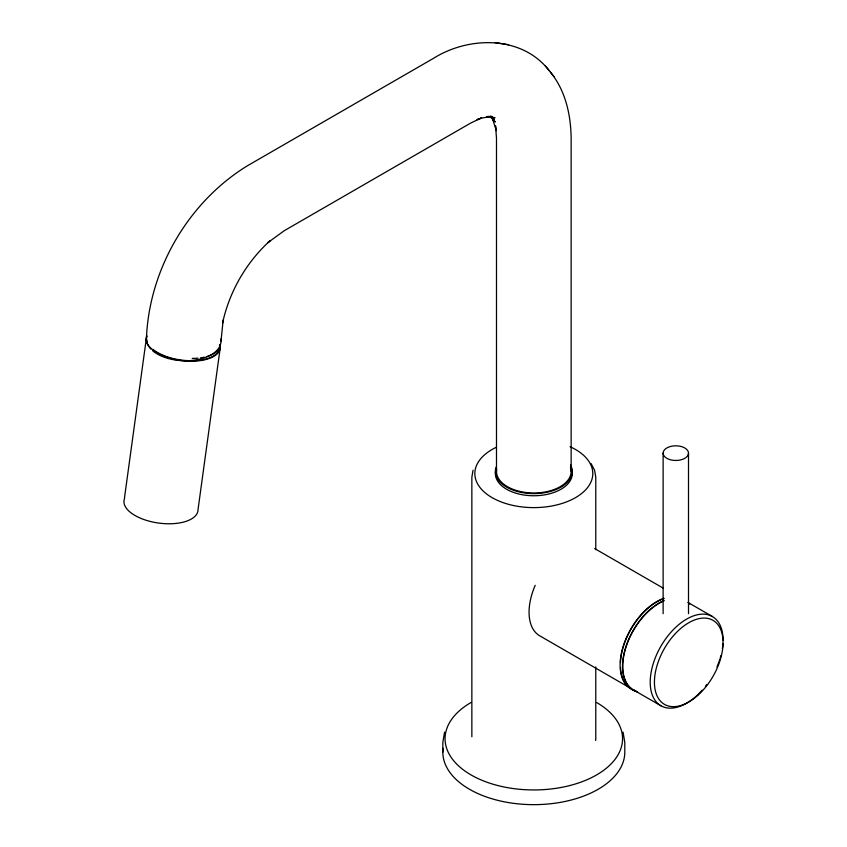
<?xml version="1.0" encoding="UTF-8"?>
<svg xmlns="http://www.w3.org/2000/svg" width="847" height="847" viewBox="0 0 847 847"><rect width="100%" height="100%" fill="white"/><g stroke="black" fill="none" stroke-linecap="round" stroke-linejoin="round"><path stroke-width="1.27" d="M496.49 471.43L496.49 138.029L495.527 125.896L496.289 130.724L492.096 117.331M221.003 341.087L223.174 320.028L222.592 322.951C229.41 291.537 246.286 262.316 270.087 240.707L267.832 242.666L284.211 230.733L470.625 123.101L481.625 117.86L477.052 119.618L482.155 117.977L491.959 116.441L486.369 116.95L495.04 117.722L487.385 116.505M146.393 339.192C148.892 269.971 187.918 202.592 246.826 166.118L433.357 58.422C468.666 36.103 521.741 35.225 549.089 70.502M124.477 497.909L146.235 339.266M220.347 346.889L198.05 509.439A37.332 17.586 7.8 0 1 157.637 522.917A37.332 17.586 7.8 0 1 124.604 498.438M473.039 470.233L471.853 477.21L471.853 736.784M444.58 732.115L442.833 742.364L442.833 752.125M508.624 44.722L494.997 42.541M487.163 116.463L493.092 117.977L489.81 116.579M488.804 116.219L494.447 119.586L490.646 116.727M594.668 548.57L663.159 588.114M688.367 602.672L712.391 616.531M633.429 689.903L660.882 705.752M490.434 116.706L495.283 122.01L490.434 116.028M550.423 72.175C565.447 90.438 570.825 114.769 571.143 137.976L571.143 471.43M545.373 65.939L554.065 76.654M491.631 117.532L493.949 121.333L492.065 117.246M591.058 463.521L594.583 470.233L595.78 477.21L595.78 549.682M623.053 732.115L624.8 742.364L624.8 752.125A90.989 52.525 0 0 1 530.466 804.618A90.989 52.525 0 0 1 443.076 748.261M688.505 453.134A12.694 7.327 0 0 1 669.469 459.487A12.694 7.327 0 0 1 669.469 446.793A12.694 7.327 0 0 1 688.505 453.134L688.505 613.694M663.127 453.134L663.127 613.694M595.78 666.949L595.78 738.097A61.958 35.775 0 0 1 595.642 740.437M220.029 346.518A36.95 17.406 7.8 0 1 194.238 360.653A36.95 17.406 7.8 0 1 152.979 349.377M147.41 342.474A36.95 17.406 7.8 0 1 146.658 338.98M220.336 344.242A36.95 17.406 7.8 0 1 206.573 356.598M204.254 357.169A36.95 17.406 7.8 0 1 200.538 357.826M197.933 358.133A36.95 17.406 7.8 0 1 192.237 358.429M635.25 690.654A51.889 29.952 -60 0 1 623.191 646.356A51.889 29.952 -60 0 1 663.963 598.247M687.997 602.439A51.889 29.952 -60 0 1 689.691 604.155M637.622 692.02A51.889 29.952 -60 0 1 625.107 649.268A51.889 29.952 -60 0 1 663.974 600.534M219.998 344.538A37.332 17.586 7.8 0 1 182.359 360.684A37.332 17.586 7.8 0 1 146.902 335.878M570.095 446.718A58.972 34.049 0 0 1 577.516 496.427A58.972 34.049 0 0 1 491.101 497.041A58.972 34.049 0 0 1 496.395 447.237M596.563 702.481A88.744 51.233 0 0 1 596.563 774.941A88.744 51.233 0 0 1 471.059 774.941A88.744 51.233 0 0 1 471.059 702.481M535.198 585.319A51.508 29.74 -60 0 0 539.73 635.811L631.057 688.537A51.508 29.74 -60 0 1 623.159 679.453M622.725 678.426A51.508 29.74 -60 0 1 620.459 667.658M620.438 662.566A51.508 29.74 -60 0 1 663.91 598.575M636.637 691.343A51.508 29.74 -60 0 1 625.626 648.326A51.508 29.74 -60 0 1 663.942 600.851M702.205 690.178A51.508 29.74 -60 0 1 651.777 693.471A51.508 29.74 -60 0 1 681.295 622.63A51.508 29.74 -60 0 1 723.063 640.12M722.925 643.72A51.508 29.74 -60 0 1 722.353 648.728M720.924 655.525A51.508 29.74 -60 0 1 720.289 657.812M719.939 658.955A51.508 29.74 -60 0 1 716.922 667.023M706.874 684.429A51.508 29.74 -60 0 1 705.36 686.409M571.524 469.227A38.443 22.202 0 0 1 534.753 495.749A38.443 22.202 0 0 1 495.781 470.297M570.603 464.982A38.443 22.202 0 0 1 535.696 493.6A38.443 22.202 0 0 1 496.109 467.099M570.423 467.216A37.332 21.546 0 0 1 535.643 492.954A37.332 21.546 0 0 1 496.67 469.312M220.823 339.065A37.332 20.593 2.1 0 1 196.282 359.859A37.332 20.593 2.1 0 1 152.682 350.796M150.798 349.017A37.332 20.593 2.1 0 1 149.231 347.143M148.574 346.19A37.332 20.593 2.1 0 1 147.113 343.226M146.796 342.23A37.332 20.593 2.1 0 1 146.785 336.174M697.632 695.503A48.523 28.015 -60 0 0 713.005 620.343A48.523 28.015 -60 0 0 655.599 671.248A48.523 28.015 -60 0 0 697.632 695.503"/></g></svg>
